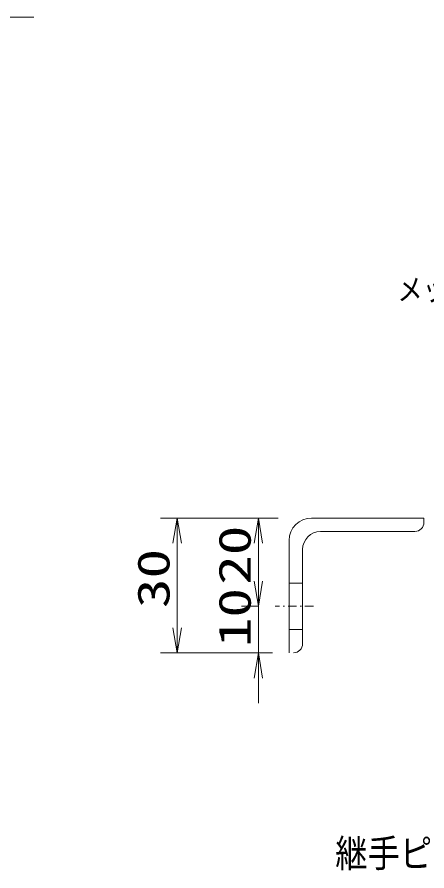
# Model space of a CAD drawing. Units: millimetres, scale not verified, with parts at other scales. Extents: x -4425 to 4425, y -3150 to 3150.
# Drawn here: x 372 to 1106, y -428 to 1099 of the extents above; entities that cross this region are included whole.
import ezdxf
from ezdxf.enums import TextEntityAlignment as Align

# ---------------------------------------------------------------- set-up
doc = ezdxf.new("R2010")
doc.units = ezdxf.units.MM
doc.header["$LTSCALE"] = 30
doc.linetypes.add('USER1', pattern=[1.01, 0.5, -0.25, 0.01, -0.25])
for name, color, linetype, lineweight in [('0-0_1', 4, 'Continuous', 18), ('0-2_0', 1, 'Continuous', 18), ('0-4_EXTCNT-L', 1, 'Continuous', 18)]:
    doc.layers.add(name, color=color, linetype=linetype, lineweight=lineweight)
doc.styles.add('ＭＳ ゴシック', font='')
doc.styles.get('ＭＳ ゴシック').set_extended_font_data('MS Gothic')

# ---------------------------------------------------------------- blocks, each defined once
blk = doc.blocks.new('DARROWS')
at = {"layer": '0-2_0', "color": 2}
blk.add_line((0, 0), (-29.97, 0), dxfattribs=at)
blk.add_lwpolyline([(-30, -5), (0, 0), (-30, 5)], dxfattribs=at)

msp = doc.modelspace()

# ---------------------------------------------------------------- linework, layer by layer
at = {"layer": '0-0_1'}
msp.add_line((177.13, 1098.67), (402.13, 1098.67), dxfattribs=at)
at = {"layer": '0-0_1', "color": 7, "lineweight": 9}
for p, q in [((899.33, 203), (1100.22, 203)), ((1100.22, 194.97), (1100.22, 203)), ((915.4, 178.9), (1084.15, 178.9)), ((859.15, 162.83), (859.15, -38.07)), ((883.25, 146.76), (883.25, -21.99)), ((883.25, 86.5), (859.15, 86.5)), ((883.25, 3.85), (859.15, 3.85))]:
    msp.add_line(p, q, dxfattribs=at)
at = {"layer": '0-0_1', "linetype": 'USER1'}
msp.add_line((902.49, 45.17), (834.15, 45.17), dxfattribs=at)
at = {"layer": '0-0_1', "color": 7, "lineweight": 9}
for centre, radius, start, end in [((899.33, 162.83), 40.18, 90, 179.9996), ((1084.15, 194.97), 16.07, 270, 0), ((915.4, 146.75), 32.14, 90, 179.99992), ((867.18, -21.99), 16.07, 270, 0.00082)]:
    msp.add_arc(centre, radius, start, end, dxfattribs=at)
at = {"layer": '0-4_EXTCNT-L'}
for p, q in [((839.33, 203), (628.83, 203)), ((839.33, 203), (774.15, 203)), ((804.15, 45.17), (774.15, 45.17)), ((834.15, 45.17), (834.45, 45.17)), ((829.15, -38.07), (628.83, -38.07)), ((799.15, -38.07), (774.15, -38.07))]:
    msp.add_line(p, q, dxfattribs=at)
at = {"layer": '0-4_EXTCNT-L', "color": 2}
for p, q in [((658.83, 158), (658.83, 6.93)), ((804.15, 158), (804.15, 90.17)), ((804.15, 90.17), (804.15, 135.17)), ((804.15, 45.17), (804.15, -38.07)), ((804.15, -83.07), (804.15, -128.07))]:
    msp.add_line(p, q, dxfattribs=at)

# ---------------------------------------------------------------- block references
at = {"layer": '0-4_EXTCNT-L', "xscale": 1.5, "yscale": 1.5}
for p, rotation in [((658.83, 203), 90), ((804.15, 203), 90), ((804.15, 45.17), 270), ((804.15, 45.17), 270), ((658.83, -38.07), 270), ((804.15, -38.07), 90)]:
    msp.add_blockref('DARROWS', p, dxfattribs=dict(at, rotation=rotation))

# ---------------------------------------------------------------- texts
at = {"layer": '0-0_1', "style": 'ＭＳ ゴシック', "width": 0.85}
for s, height, p in [('メッシュ', 38.97, (1052.74, 580.49)), ('継手ピ－ス（寸法記号Ｋ３０×１４０Ｃ）', 49.86, (941.62, -436.44))]:
    msp.add_text(s, height=height, dxfattribs=at).set_placement(p, align=Align.BOTTOM_LEFT)
at = {"layer": '0-4_EXTCNT-L', "color": 3, "style": 'ＭＳ ゴシック', "width": 1.35}
for s, p in [('20', (807.75, 83.59)), ('30', (662.44, 41.97)), ('10', (807.75, -27.95))]:
    msp.add_text(s, height=57.62, rotation=90, dxfattribs=at).set_placement(p, align=Align.BOTTOM_LEFT)

doc.saveas('drawing.dxf')
